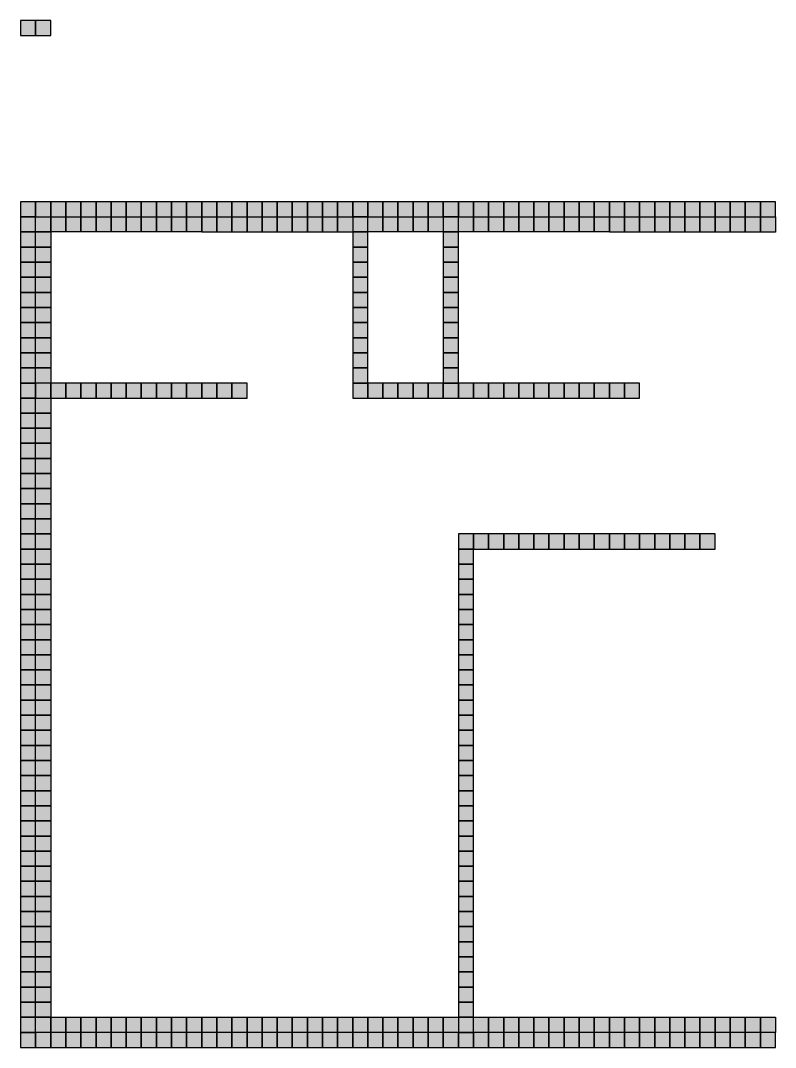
# Model space of a CAD drawing. Header units: inches. Extents: x 0.22 to 10.22, y 0.14 to 6.94.
# Drawn here: x 0.22 to 5.22, y 0.14 to 6.94 of the extents above; entities that cross this region are included whole.
import ezdxf

# ---------------------------------------------------------------- set-up
doc = ezdxf.new("R2010")
doc.units = ezdxf.units.IN
doc.header["$MEASUREMENT"] = 0
doc.layers.add('GRILLA PIXEL', color=7, linetype='Continuous')

# ---------------------------------------------------------------- blocks, each defined once
blk = doc.blocks.new('0-255-135-15-Muro auxiliar escalera')
at = {"layer": 'GRILLA PIXEL', "true_color": 0xff870f}
h = blk.add_hatch(color=30, dxfattribs=at)
h.dxf.hatch_style = 1
h.paths.add_polyline_path([(0, 0), (-0.1, 0), (-0.1, -0.1), (0, -0.1)])
blk.add_lwpolyline([(-0.1, 0), (-0.1, -0.1), (0, -0.1), (0, 0)], close=True)
blk = doc.blocks.new('0-63-149-253-Muro fichas extremo')
at = {"layer": 'GRILLA PIXEL', "true_color": 0x3f95fd}
h = blk.add_hatch(color=153, dxfattribs=at)
h.dxf.hatch_style = 1
h.paths.add_polyline_path([(0, 0), (-0.1, 0), (-0.1, -0.1), (0, -0.1)])
blk.add_lwpolyline([(-0.1, 0), (-0.1, -0.1), (0, -0.1), (0, 0)], close=True)
blk = doc.blocks.new('0-255-0-0-Muro dormitorio principal')
h = blk.add_hatch(color=1)
h.dxf.hatch_style = 1
h.paths.add_polyline_path([(0, 0), (-0.1, 0), (-0.1, -0.1), (0, -0.1)])
blk.add_lwpolyline([(-0.1, 0), (-0.1, -0.1), (0, -0.1), (0, 0)], close=True)
blk = doc.blocks.new('0-203-204-205-Ventana principal')
at = {"layer": 'GRILLA PIXEL', "true_color": 0xcbcccd}
h = blk.add_hatch(color=254, dxfattribs=at)
h.dxf.hatch_style = 1
h.paths.add_polyline_path([(0, 0), (-0.1, 0), (-0.1, -0.1), (0, -0.1)])
blk.add_lwpolyline([(-0.1, 0), (-0.1, -0.1), (0, -0.1), (0, 0)], close=True)
blk = doc.blocks.new('0-255-255-31-Muro alto')
at = {"layer": 'GRILLA PIXEL', "true_color": 0xffff1f}
h = blk.add_hatch(color=2, dxfattribs=at)
h.dxf.hatch_style = 1
h.paths.add_polyline_path([(0, 0), (-0.1, 0), (-0.1, -0.1), (0, -0.1)])
blk.add_lwpolyline([(-0.1, 0), (-0.1, -0.1), (0, -0.1), (0, 0)], close=True)
blk = doc.blocks.new('0-3-160-22-Ventana comun')
at = {"layer": 'GRILLA PIXEL', "true_color": 0x03a016}
h = blk.add_hatch(color=104, dxfattribs=at)
h.dxf.hatch_style = 1
h.paths.add_polyline_path([(0, 0), (-0.1, 0), (-0.1, -0.1), (0, -0.1)])
blk.add_lwpolyline([(-0.1, 0), (-0.1, -0.1), (0, -0.1), (0, 0)], close=True)
blk = doc.blocks.new('1-61-61-62-auxiliar ubicacion inicial')
at = {"layer": 'GRILLA PIXEL', "true_color": 0x3d3d3e}
h = blk.add_hatch(color=250, dxfattribs=at)
h.dxf.hatch_style = 1
h.paths.add_polyline_path([(0, 0), (-0.1, 0), (-0.1, -0.1), (0, -0.1)])
blk.add_lwpolyline([(-0.1, 0), (-0.1, -0.1), (0, -0.1), (0, 0)], close=True)
blk = doc.blocks.new('1-99-100-102-auxiliar lado interno')
at = {"lineweight": 70, "true_color": 0x636466}
h = blk.add_hatch(color=251, dxfattribs=at)
h.dxf.hatch_style = 1
h.paths.add_polyline_path([(-0.1, -0.1), (-0.1, 0), (0, 0), (0, -0.1)])
blk.add_lwpolyline([(0, 0), (0, -0.1), (-0.1, -0.1), (-0.1, 0)], close=True)
blk = doc.blocks.new('pixel extremo ventana')
h = blk.add_hatch(color=136)
h.dxf.hatch_style = 1
h.paths.add_polyline_path([(0, 0), (-0.1, 0), (-0.1, -0.1), (0, -0.1)])
blk.add_lwpolyline([(-0.1, 0), (-0.1, -0.1), (0, -0.1), (0, 0)], close=True)

msp = doc.modelspace()

# ---------------------------------------------------------------- block references
for name, p in [('1-61-61-62-auxiliar ubicacion inicial', (0.3221, 6.9372, 0)), ('1-61-61-62-auxiliar ubicacion inicial', (0.4221, 6.9372, 0)), ('0-255-135-15-Muro auxiliar escalera', (0.3221, 5.7372, 0)), ('0-255-135-15-Muro auxiliar escalera', (0.4221, 5.7372, 0)), ('0-63-149-253-Muro fichas extremo', (0.5221, 5.7372, 0)), ('0-63-149-253-Muro fichas extremo', (0.6221, 5.7372, 0)), ('0-63-149-253-Muro fichas extremo', (0.7221, 5.7372, 0)), ('0-63-149-253-Muro fichas extremo', (0.8221, 5.7372, 0)), ('0-63-149-253-Muro fichas extremo', (0.9221, 5.7372, 0)), ('0-63-149-253-Muro fichas extremo', (1.0221, 5.7372, 0)), ('0-63-149-253-Muro fichas extremo', (1.1221, 5.7372, 0)), ('0-63-149-253-Muro fichas extremo', (1.2221, 5.7372, 0)), ('0-63-149-253-Muro fichas extremo', (1.3221, 5.7372, 0)), ('0-63-149-253-Muro fichas extremo', (1.4221, 5.7372, 0)), ('0-63-149-253-Muro fichas extremo', (1.5221, 5.7372, 0)), ('0-63-149-253-Muro fichas extremo', (1.6221, 5.7372, 0)), ('0-63-149-253-Muro fichas extremo', (1.7221, 5.7372, 0)), ('0-63-149-253-Muro fichas extremo', (1.8221, 5.7372, 0)), ('0-63-149-253-Muro fichas extremo', (1.9221, 5.7372, 0)), ('0-63-149-253-Muro fichas extremo', (2.0221, 5.7372, 0)), ('0-63-149-253-Muro fichas extremo', (2.1221, 5.7372, 0)), ('0-63-149-253-Muro fichas extremo', (2.2221, 5.7372, 0)), ('0-63-149-253-Muro fichas extremo', (2.3221, 5.7372, 0)), ('0-63-149-253-Muro fichas extremo', (2.4221, 5.7372, 0)), ('0-63-149-253-Muro fichas extremo', (2.5221, 5.7372, 0)), ('0-63-149-253-Muro fichas extremo', (2.6221, 5.7372, 0)), ('0-63-149-253-Muro fichas extremo', (2.7221, 5.7372, 0)), ('0-63-149-253-Muro fichas extremo', (2.8221, 5.7372, 0)), ('0-63-149-253-Muro fichas extremo', (2.9221, 5.7372, 0)), ('0-63-149-253-Muro fichas extremo', (3.0221, 5.7372, 0)), ('0-63-149-253-Muro fichas extremo', (3.1221, 5.7372, 0)), ('0-63-149-253-Muro fichas extremo', (3.2221, 5.7372, 0)), ('0-63-149-253-Muro fichas extremo', (3.3221, 5.7372, 0)), ('0-63-149-253-Muro fichas extremo', (3.4221, 5.7372, 0)), ('0-63-149-253-Muro fichas extremo', (3.5221, 5.7372, 0)), ('0-63-149-253-Muro fichas extremo', (3.6221, 5.7372, 0)), ('0-63-149-253-Muro fichas extremo', (3.7221, 5.7372, 0)), ('0-63-149-253-Muro fichas extremo', (3.8221, 5.7372, 0)), ('0-63-149-253-Muro fichas extremo', (3.9221, 5.7372, 0)), ('0-63-149-253-Muro fichas extremo', (4.0221, 5.7372, 0)), ('0-63-149-253-Muro fichas extremo', (4.1221, 5.7372, 0)), ('0-63-149-253-Muro fichas extremo', (4.2221, 5.7372, 0)), ('0-63-149-253-Muro fichas extremo', (4.3221, 5.7372, 0)), ('0-63-149-253-Muro fichas extremo', (4.4221, 5.7372, 0)), ('0-63-149-253-Muro fichas extremo', (4.5221, 5.7372, 0)), ('0-63-149-253-Muro fichas extremo', (4.6221, 5.7372, 0)), ('0-63-149-253-Muro fichas extremo', (4.7221, 5.7372, 0)), ('0-63-149-253-Muro fichas extremo', (4.8221, 5.7372, 0)), ('0-63-149-253-Muro fichas extremo', (4.9221, 5.7372, 0)), ('0-63-149-253-Muro fichas extremo', (5.0221, 5.7372, 0)), ('0-63-149-253-Muro fichas extremo', (5.1221, 5.7372, 0)), ('0-63-149-253-Muro fichas extremo', (5.2221, 5.7372, 0)), ('0-255-255-31-Muro alto', (0.3221, 5.6372, 0)), ('1-99-100-102-auxiliar lado interno', (0.4221, 5.6372, 0)), ('1-99-100-102-auxiliar lado interno', (0.5221, 5.6371, 0)), ('1-99-100-102-auxiliar lado interno', (0.6221, 5.6371, 0)), ('1-99-100-102-auxiliar lado interno', (0.7221, 5.6371, 0)), ('1-99-100-102-auxiliar lado interno', (0.8221, 5.6371, 0)), ('1-99-100-102-auxiliar lado interno', (0.9221, 5.6371, 0)), ('1-99-100-102-auxiliar lado interno', (1.0221, 5.6371, 0)), ('1-99-100-102-auxiliar lado interno', (1.1221, 5.6371, 0)), ('1-99-100-102-auxiliar lado interno', (1.2221, 5.6371, 0)), ('1-99-100-102-auxiliar lado interno', (1.3221, 5.6371, 0)), ('1-99-100-102-auxiliar lado interno', (1.4221, 5.6371, 0)), ('1-99-100-102-auxiliar lado interno', (1.5221, 5.637, 0)), ('1-99-100-102-auxiliar lado interno', (1.6221, 5.637, 0)), ('1-99-100-102-auxiliar lado interno', (1.7221, 5.637, 0)), ('1-99-100-102-auxiliar lado interno', (1.8221, 5.637, 0)), ('1-99-100-102-auxiliar lado interno', (1.9221, 5.637, 0)), ('1-99-100-102-auxiliar lado interno', (2.0221, 5.6369, 0)), ('1-99-100-102-auxiliar lado interno', (2.1221, 5.6369, 0)), ('1-99-100-102-auxiliar lado interno', (2.2221, 5.6369, 0)), ('1-99-100-102-auxiliar lado interno', (2.3221, 5.6369, 0)), ('1-99-100-102-auxiliar lado interno', (2.4221, 5.6369, 0)), ('0-255-255-31-Muro alto', (2.5221, 5.6372, 0)), ('1-99-100-102-auxiliar lado interno', (2.6221, 5.6371, 0)), ('1-99-100-102-auxiliar lado interno', (2.7221, 5.6371, 0)), ('1-99-100-102-auxiliar lado interno', (2.8221, 5.6371, 0)), ('1-99-100-102-auxiliar lado interno', (2.9221, 5.6371, 0)), ('1-99-100-102-auxiliar lado interno', (3.0221, 5.6371, 0)), ('0-255-255-31-Muro alto', (3.1221, 5.6372, 0)), ('1-99-100-102-auxiliar lado interno', (3.2221, 5.6371, 0)), ('1-99-100-102-auxiliar lado interno', (3.3221, 5.6371, 0)), ('1-99-100-102-auxiliar lado interno', (3.4221, 5.6371, 0)), ('1-99-100-102-auxiliar lado interno', (3.5221, 5.6371, 0)), ('1-99-100-102-auxiliar lado interno', (3.6221, 5.6371, 0)), ('1-99-100-102-auxiliar lado interno', (3.7221, 5.6371, 0)), ('1-99-100-102-auxiliar lado interno', (3.8221, 5.6371, 0)), ('1-99-100-102-auxiliar lado interno', (3.9221, 5.6371, 0)), ('1-99-100-102-auxiliar lado interno', (4.0221, 5.6371, 0)), ('1-99-100-102-auxiliar lado interno', (4.1221, 5.6371, 0)), ('1-99-100-102-auxiliar lado interno', (4.2221, 5.637, 0)), ('1-99-100-102-auxiliar lado interno', (4.3221, 5.637, 0)), ('1-99-100-102-auxiliar lado interno', (4.4221, 5.637, 0)), ('1-99-100-102-auxiliar lado interno', (4.5221, 5.637, 0)), ('1-99-100-102-auxiliar lado interno', (4.6221, 5.637, 0)), ('1-99-100-102-auxiliar lado interno', (4.7221, 5.6369, 0)), ('1-99-100-102-auxiliar lado interno', (4.8221, 5.6369, 0)), ('1-99-100-102-auxiliar lado interno', (4.9221, 5.6369, 0)), ('1-99-100-102-auxiliar lado interno', (5.0221, 5.6369, 0)), ('1-99-100-102-auxiliar lado interno', (5.1221, 5.6369, 0)), ('1-99-100-102-auxiliar lado interno', (5.2221, 5.6369, 0)), ('0-255-255-31-Muro alto', (0.3221, 5.5372, 0)), ('1-99-100-102-auxiliar lado interno', (0.4221, 5.5372, 0)), ('0-255-255-31-Muro alto', (2.5221, 5.5372, 0)), ('0-255-255-31-Muro alto', (3.1221, 5.5372, 0)), ('0-255-255-31-Muro alto', (0.3221, 5.4372, 0)), ('1-99-100-102-auxiliar lado interno', (0.4221, 5.4372, 0)), ('0-255-255-31-Muro alto', (2.5221, 5.4372, 0)), ('0-255-255-31-Muro alto', (3.1221, 5.4372, 0)), ('0-255-255-31-Muro alto', (0.3221, 5.3372, 0)), ('1-99-100-102-auxiliar lado interno', (0.4221, 5.3372, 0)), ('0-255-255-31-Muro alto', (2.5221, 5.3372, 0)), ('0-255-255-31-Muro alto', (3.1221, 5.3372, 0)), ('0-255-255-31-Muro alto', (0.3221, 5.2372, 0)), ('1-99-100-102-auxiliar lado interno', (0.4221, 5.2372, 0)), ('0-255-255-31-Muro alto', (2.5221, 5.2372, 0)), ('0-255-255-31-Muro alto', (3.1221, 5.2372, 0)), ('0-255-255-31-Muro alto', (0.3221, 5.1372, 0)), ('1-99-100-102-auxiliar lado interno', (0.4221, 5.1372, 0)), ('0-255-255-31-Muro alto', (2.5221, 5.1372, 0)), ('0-255-255-31-Muro alto', (3.1221, 5.1372, 0)), ('0-255-255-31-Muro alto', (0.3221, 5.0372, 0)), ('1-99-100-102-auxiliar lado interno', (0.4221, 5.0372, 0)), ('0-255-255-31-Muro alto', (2.5221, 5.0372, 0)), ('0-255-255-31-Muro alto', (3.1221, 5.0372, 0)), ('0-255-255-31-Muro alto', (0.3221, 4.9372, 0)), ('1-99-100-102-auxiliar lado interno', (0.4221, 4.9372, 0)), ('0-255-255-31-Muro alto', (2.5221, 4.9372, 0)), ('0-255-255-31-Muro alto', (3.1221, 4.9372, 0)), ('0-255-255-31-Muro alto', (0.3221, 4.8372, 0)), ('1-99-100-102-auxiliar lado interno', (0.4221, 4.8372, 0)), ('0-255-255-31-Muro alto', (2.5221, 4.8372, 0)), ('0-255-255-31-Muro alto', (3.1221, 4.8372, 0)), ('0-255-255-31-Muro alto', (0.3221, 4.7372, 0)), ('1-99-100-102-auxiliar lado interno', (0.4221, 4.7372, 0)), ('0-255-255-31-Muro alto', (2.5221, 4.7372, 0)), ('0-255-255-31-Muro alto', (3.1221, 4.7372, 0)), ('0-255-255-31-Muro alto', (0.3221, 4.6372, 0)), ('1-99-100-102-auxiliar lado interno', (0.4221, 4.6372, 0)), ('0-255-255-31-Muro alto', (2.5221, 4.6372, 0)), ('0-255-255-31-Muro alto', (3.1221, 4.6372, 0)), ('0-255-255-31-Muro alto', (0.3221, 4.5372, 0)), ('0-255-255-31-Muro alto', (0.4221, 4.5372, 0)), ('0-255-255-31-Muro alto', (0.5221, 4.5372, 0)), ('0-255-255-31-Muro alto', (0.6221, 4.5372, 0)), ('0-255-255-31-Muro alto', (0.7221, 4.5372, 0)), ('0-255-255-31-Muro alto', (0.8221, 4.5372, 0)), ('0-255-255-31-Muro alto', (0.9221, 4.5372, 0)), ('0-255-255-31-Muro alto', (1.0221, 4.5372, 0)), ('0-255-255-31-Muro alto', (1.1221, 4.5372, 0)), ('0-255-255-31-Muro alto', (1.2221, 4.5372, 0)), ('0-255-255-31-Muro alto', (1.3221, 4.5372, 0)), ('0-255-255-31-Muro alto', (1.4221, 4.5372, 0)), ('0-255-255-31-Muro alto', (1.5221, 4.5372, 0)), ('0-255-255-31-Muro alto', (1.6221, 4.5372, 0)), ('0-255-255-31-Muro alto', (1.7221, 4.5372, 0)), ('0-255-255-31-Muro alto', (2.5221, 4.5372, 0)), ('0-255-255-31-Muro alto', (2.6221, 4.5372, 0)), ('0-255-255-31-Muro alto', (2.7221, 4.5372, 0)), ('0-255-255-31-Muro alto', (2.8221, 4.5372, 0)), ('0-255-255-31-Muro alto', (2.9221, 4.5372, 0)), ('0-255-255-31-Muro alto', (3.0221, 4.5372, 0)), ('0-255-255-31-Muro alto', (3.1221, 4.5372, 0)), ('0-255-255-31-Muro alto', (3.2221, 4.5372, 0)), ('0-255-255-31-Muro alto', (3.3221, 4.5372, 0)), ('0-255-255-31-Muro alto', (3.4221, 4.5372, 0)), ('0-255-255-31-Muro alto', (3.5221, 4.5372, 0)), ('0-255-255-31-Muro alto', (3.6221, 4.5372, 0)), ('0-255-255-31-Muro alto', (3.7221, 4.5372, 0)), ('0-255-255-31-Muro alto', (3.8221, 4.5372, 0)), ('0-255-255-31-Muro alto', (3.9221, 4.5372, 0)), ('0-255-255-31-Muro alto', (4.0221, 4.5372, 0)), ('0-255-255-31-Muro alto', (4.1221, 4.5372, 0)), ('0-255-255-31-Muro alto', (4.2221, 4.5372, 0)), ('0-255-255-31-Muro alto', (4.3221, 4.5372, 0)), ('0-255-0-0-Muro dormitorio principal', (0.3221, 4.4378, 0)), ('1-99-100-102-auxiliar lado interno', (0.4221, 4.4378, 0)), ('0-255-0-0-Muro dormitorio principal', (0.3221, 4.3378, 0)), ('1-99-100-102-auxiliar lado interno', (0.4221, 4.3378, 0)), ('0-255-0-0-Muro dormitorio principal', (0.3221, 4.2378, 0)), ('1-99-100-102-auxiliar lado interno', (0.4221, 4.2378, 0)), ('0-255-0-0-Muro dormitorio principal', (0.3221, 4.1378, 0)), ('1-99-100-102-auxiliar lado interno', (0.4221, 4.1378, 0)), ('0-255-0-0-Muro dormitorio principal', (0.3221, 4.0378, 0)), ('1-99-100-102-auxiliar lado interno', (0.4221, 4.0378, 0)), ('0-255-0-0-Muro dormitorio principal', (0.3221, 3.9378, 0)), ('1-99-100-102-auxiliar lado interno', (0.4221, 3.9378, 0)), ('0-255-0-0-Muro dormitorio principal', (0.3221, 3.8378, 0)), ('1-99-100-102-auxiliar lado interno', (0.4221, 3.8378, 0)), ('0-255-0-0-Muro dormitorio principal', (0.3221, 3.7378, 0)), ('1-99-100-102-auxiliar lado interno', (0.4221, 3.7378, 0)), ('0-255-0-0-Muro dormitorio principal', (0.3221, 3.6378, 0)), ('1-99-100-102-auxiliar lado interno', (0.4221, 3.6378, 0)), ('0-255-0-0-Muro dormitorio principal', (0.3221, 3.5378, 0)), ('1-99-100-102-auxiliar lado interno', (0.4221, 3.5378, 0)), ('0-255-255-31-Muro alto', (3.2221, 3.5377, 0)), ('0-255-255-31-Muro alto', (3.3221, 3.5377, 0)), ('0-255-255-31-Muro alto', (3.4221, 3.5377, 0)), ('0-255-255-31-Muro alto', (3.5221, 3.5377, 0)), ('0-255-255-31-Muro alto', (3.6221, 3.5377, 0)), ('0-255-255-31-Muro alto', (3.7221, 3.5377, 0)), ('0-255-255-31-Muro alto', (3.8221, 3.5377, 0)), ('0-255-255-31-Muro alto', (3.9221, 3.5377, 0)), ('0-255-255-31-Muro alto', (4.0221, 3.5377, 0)), ('0-255-255-31-Muro alto', (4.1221, 3.5377, 0)), ('0-255-255-31-Muro alto', (4.2221, 3.5377, 0)), ('0-255-255-31-Muro alto', (4.3221, 3.5377, 0)), ('0-255-255-31-Muro alto', (4.4221, 3.5377, 0)), ('0-255-255-31-Muro alto', (4.5221, 3.5377, 0)), ('0-255-255-31-Muro alto', (4.6221, 3.5377, 0)), ('0-255-255-31-Muro alto', (4.7221, 3.5377, 0)), ('0-255-255-31-Muro alto', (4.8221, 3.5377, 0)), ('0-255-0-0-Muro dormitorio principal', (0.3221, 3.4378, 0)), ('1-99-100-102-auxiliar lado interno', (0.4221, 3.4378, 0)), ('0-255-255-31-Muro alto', (3.2221, 3.4377, 0)), ('0-255-0-0-Muro dormitorio principal', (0.3221, 3.3378, 0)), ('1-99-100-102-auxiliar lado interno', (0.4221, 3.3378, 0)), ('0-255-255-31-Muro alto', (3.2221, 3.3377, 0)), ('0-255-0-0-Muro dormitorio principal', (0.3221, 3.2378, 0)), ('1-99-100-102-auxiliar lado interno', (0.4221, 3.2378, 0)), ('0-255-255-31-Muro alto', (3.2221, 3.2377, 0)), ('0-255-0-0-Muro dormitorio principal', (0.3221, 3.1378, 0)), ('1-99-100-102-auxiliar lado interno', (0.4221, 3.1378, 0)), ('0-255-255-31-Muro alto', (3.2221, 3.1377, 0)), ('0-255-0-0-Muro dormitorio principal', (0.3221, 3.0378, 0)), ('1-99-100-102-auxiliar lado interno', (0.4221, 3.0378, 0)), ('0-255-255-31-Muro alto', (3.2221, 3.0377, 0)), ('0-255-0-0-Muro dormitorio principal', (0.3221, 2.9378, 0)), ('1-99-100-102-auxiliar lado interno', (0.4221, 2.9378, 0)), ('0-255-255-31-Muro alto', (3.2221, 2.9377, 0)), ('0-255-0-0-Muro dormitorio principal', (0.3221, 2.8378, 0)), ('1-99-100-102-auxiliar lado interno', (0.4221, 2.8378, 0)), ('0-255-255-31-Muro alto', (3.2221, 2.8377, 0)), ('0-255-0-0-Muro dormitorio principal', (0.3221, 2.7378, 0)), ('1-99-100-102-auxiliar lado interno', (0.4221, 2.7378, 0)), ('0-255-255-31-Muro alto', (3.2221, 2.7377, 0)), ('0-255-0-0-Muro dormitorio principal', (0.3221, 2.6378, 0)), ('1-99-100-102-auxiliar lado interno', (0.4221, 2.6378, 0)), ('0-255-255-31-Muro alto', (3.2221, 2.6377, 0)), ('0-255-0-0-Muro dormitorio principal', (0.3221, 2.5378, 0)), ('1-99-100-102-auxiliar lado interno', (0.4221, 2.5378, 0)), ('0-255-255-31-Muro alto', (3.2221, 2.5377, 0)), ('0-255-0-0-Muro dormitorio principal', (0.3221, 2.4378, 0)), ('1-99-100-102-auxiliar lado interno', (0.4221, 2.4378, 0)), ('0-255-255-31-Muro alto', (3.2221, 2.4377, 0)), ('0-255-0-0-Muro dormitorio principal', (0.3221, 2.3378, 0)), ('1-99-100-102-auxiliar lado interno', (0.4221, 2.3378, 0)), ('0-255-255-31-Muro alto', (3.2221, 2.3377, 0)), ('0-255-0-0-Muro dormitorio principal', (0.3221, 2.2378, 0)), ('1-99-100-102-auxiliar lado interno', (0.4221, 2.2378, 0)), ('0-255-255-31-Muro alto', (3.2221, 2.2377, 0)), ('0-255-0-0-Muro dormitorio principal', (0.3221, 2.1378, 0)), ('1-99-100-102-auxiliar lado interno', (0.4221, 2.1378, 0)), ('0-255-255-31-Muro alto', (3.2221, 2.1377, 0)), ('0-255-0-0-Muro dormitorio principal', (0.3221, 2.0378, 0)), ('1-99-100-102-auxiliar lado interno', (0.4221, 2.0378, 0)), ('0-255-255-31-Muro alto', (3.2221, 2.0377, 0)), ('0-255-0-0-Muro dormitorio principal', (0.3221, 1.9378, 0)), ('1-99-100-102-auxiliar lado interno', (0.4221, 1.9378, 0)), ('0-255-255-31-Muro alto', (3.2221, 1.9377, 0)), ('0-255-0-0-Muro dormitorio principal', (0.3221, 1.8378, 0)), ('1-99-100-102-auxiliar lado interno', (0.4221, 1.8378, 0)), ('0-255-255-31-Muro alto', (3.2221, 1.8377, 0)), ('0-255-0-0-Muro dormitorio principal', (0.3221, 1.7378, 0)), ('1-99-100-102-auxiliar lado interno', (0.4221, 1.7378, 0)), ('0-255-255-31-Muro alto', (3.2221, 1.7377, 0)), ('0-255-0-0-Muro dormitorio principal', (0.3221, 1.6378, 0)), ('1-99-100-102-auxiliar lado interno', (0.4221, 1.6378, 0)), ('0-255-255-31-Muro alto', (3.2221, 1.6377, 0)), ('0-255-0-0-Muro dormitorio principal', (0.3221, 1.5378, 0)), ('1-99-100-102-auxiliar lado interno', (0.4221, 1.5378, 0)), ('0-255-255-31-Muro alto', (3.2221, 1.5377, 0)), ('0-255-0-0-Muro dormitorio principal', (0.3221, 1.4378, 0)), ('1-99-100-102-auxiliar lado interno', (0.4221, 1.4378, 0)), ('0-255-255-31-Muro alto', (3.2221, 1.4377, 0)), ('0-255-0-0-Muro dormitorio principal', (0.3221, 1.3378, 0)), ('1-99-100-102-auxiliar lado interno', (0.4221, 1.3378, 0)), ('0-255-255-31-Muro alto', (3.2221, 1.3377, 0)), ('0-255-0-0-Muro dormitorio principal', (0.3221, 1.2378, 0)), ('1-99-100-102-auxiliar lado interno', (0.4221, 1.2378, 0)), ('0-255-255-31-Muro alto', (3.2221, 1.2377, 0)), ('0-255-0-0-Muro dormitorio principal', (0.3221, 1.1378, 0)), ('1-99-100-102-auxiliar lado interno', (0.4221, 1.1378, 0)), ('0-255-255-31-Muro alto', (3.2221, 1.1377, 0)), ('0-255-0-0-Muro dormitorio principal', (0.3221, 1.0378, 0)), ('1-99-100-102-auxiliar lado interno', (0.4221, 1.0378, 0)), ('0-255-255-31-Muro alto', (3.2221, 1.0377, 0)), ('0-255-0-0-Muro dormitorio principal', (0.3221, 0.9378, 0)), ('1-99-100-102-auxiliar lado interno', (0.4221, 0.9378, 0)), ('0-255-255-31-Muro alto', (3.2221, 0.9377, 0)), ('0-255-0-0-Muro dormitorio principal', (0.3221, 0.8378, 0)), ('1-99-100-102-auxiliar lado interno', (0.4221, 0.8378, 0)), ('0-255-255-31-Muro alto', (3.2221, 0.8377, 0)), ('0-255-0-0-Muro dormitorio principal', (0.3221, 0.7378, 0)), ('1-99-100-102-auxiliar lado interno', (0.4221, 0.7378, 0)), ('0-255-255-31-Muro alto', (3.2221, 0.7377, 0)), ('0-255-0-0-Muro dormitorio principal', (0.3221, 0.6378, 0)), ('1-99-100-102-auxiliar lado interno', (0.4221, 0.6378, 0)), ('0-255-255-31-Muro alto', (3.2221, 0.6377, 0)), ('0-255-0-0-Muro dormitorio principal', (0.3221, 0.5378, 0)), ('1-99-100-102-auxiliar lado interno', (0.4221, 0.5378, 0)), ('0-255-255-31-Muro alto', (3.2221, 0.5377, 0)), ('0-255-0-0-Muro dormitorio principal', (0.3221, 0.4378, 0)), ('1-99-100-102-auxiliar lado interno', (0.4221, 0.4378, 0)), ('0-255-255-31-Muro alto', (3.2221, 0.4377, 0)), ('0-255-0-0-Muro dormitorio principal', (0.3221, 0.3377, 0)), ('1-99-100-102-auxiliar lado interno', (0.4221, 0.3377, 0)), ('1-99-100-102-auxiliar lado interno', (0.5221, 0.3377, 0)), ('1-99-100-102-auxiliar lado interno', (0.6221, 0.3377, 0)), ('1-99-100-102-auxiliar lado interno', (0.7221, 0.3377, 0)), ('1-99-100-102-auxiliar lado interno', (0.8221, 0.3377, 0)), ('1-99-100-102-auxiliar lado interno', (0.9221, 0.3377, 0)), ('1-99-100-102-auxiliar lado interno', (1.0221, 0.3377, 0)), ('1-99-100-102-auxiliar lado interno', (1.1221, 0.3377, 0)), ('1-99-100-102-auxiliar lado interno', (1.2221, 0.3377, 0)), ('1-99-100-102-auxiliar lado interno', (1.3221, 0.3377, 0)), ('1-99-100-102-auxiliar lado interno', (1.4221, 0.3377, 0)), ('1-99-100-102-auxiliar lado interno', (1.5221, 0.3377, 0)), ('1-99-100-102-auxiliar lado interno', (1.6221, 0.3377, 0)), ('1-99-100-102-auxiliar lado interno', (1.7221, 0.3377, 0)), ('1-99-100-102-auxiliar lado interno', (1.8221, 0.3377, 0)), ('1-99-100-102-auxiliar lado interno', (1.9221, 0.3377, 0)), ('1-99-100-102-auxiliar lado interno', (2.0221, 0.3377, 0)), ('1-99-100-102-auxiliar lado interno', (2.1221, 0.3377, 0)), ('1-99-100-102-auxiliar lado interno', (2.2221, 0.3377, 0)), ('1-99-100-102-auxiliar lado interno', (2.3221, 0.3377, 0)), ('1-99-100-102-auxiliar lado interno', (2.4221, 0.3377, 0)), ('1-99-100-102-auxiliar lado interno', (2.5221, 0.3377, 0)), ('1-99-100-102-auxiliar lado interno', (2.6221, 0.3377, 0)), ('1-99-100-102-auxiliar lado interno', (2.7221, 0.3377, 0)), ('1-99-100-102-auxiliar lado interno', (2.8221, 0.3377, 0)), ('1-99-100-102-auxiliar lado interno', (2.9221, 0.3377, 0)), ('1-99-100-102-auxiliar lado interno', (3.0221, 0.3377, 0)), ('1-99-100-102-auxiliar lado interno', (3.1221, 0.3377, 0)), ('0-255-255-31-Muro alto', (3.2221, 0.3377, 0)), ('1-99-100-102-auxiliar lado interno', (3.3221, 0.3377, 0)), ('1-99-100-102-auxiliar lado interno', (3.4221, 0.3377, 0)), ('1-99-100-102-auxiliar lado interno', (3.5221, 0.3377, 0)), ('1-99-100-102-auxiliar lado interno', (3.6221, 0.3377, 0)), ('1-99-100-102-auxiliar lado interno', (3.7221, 0.3377, 0)), ('1-99-100-102-auxiliar lado interno', (3.8221, 0.3377, 0)), ('1-99-100-102-auxiliar lado interno', (3.9221, 0.3377, 0)), ('1-99-100-102-auxiliar lado interno', (4.0221, 0.3377, 0)), ('1-99-100-102-auxiliar lado interno', (4.1221, 0.3377, 0)), ('1-99-100-102-auxiliar lado interno', (4.2221, 0.3377, 0)), ('1-99-100-102-auxiliar lado interno', (4.3221, 0.3377, 0)), ('1-99-100-102-auxiliar lado interno', (4.4221, 0.3377, 0)), ('1-99-100-102-auxiliar lado interno', (4.5221, 0.3377, 0)), ('1-99-100-102-auxiliar lado interno', (4.6221, 0.3377, 0)), ('1-99-100-102-auxiliar lado interno', (4.7221, 0.3377, 0)), ('1-99-100-102-auxiliar lado interno', (4.8221, 0.3377, 0)), ('1-99-100-102-auxiliar lado interno', (4.9221, 0.3377, 0)), ('1-99-100-102-auxiliar lado interno', (5.0221, 0.3377, 0)), ('1-99-100-102-auxiliar lado interno', (5.1221, 0.3377, 0)), ('1-99-100-102-auxiliar lado interno', (5.2221, 0.3377, 0)), ('0-255-0-0-Muro dormitorio principal', (0.3221, 0.2377, 0)), ('pixel extremo ventana', (0.4221, 0.2377, 0)), ('0-203-204-205-Ventana principal', (0.5221, 0.2377, 0)), ('0-203-204-205-Ventana principal', (0.6221, 0.2377, 0)), ('0-203-204-205-Ventana principal', (0.7221, 0.2377, 0)), ('0-203-204-205-Ventana principal', (0.8221, 0.2377, 0)), ('0-203-204-205-Ventana principal', (0.9221, 0.2377, 0)), ('0-203-204-205-Ventana principal', (1.0221, 0.2377, 0)), ('0-203-204-205-Ventana principal', (1.1221, 0.2377, 0)), ('0-203-204-205-Ventana principal', (1.2221, 0.2377, 0)), ('0-203-204-205-Ventana principal', (1.3221, 0.2377, 0)), ('0-203-204-205-Ventana principal', (1.4221, 0.2377, 0)), ('0-203-204-205-Ventana principal', (1.5221, 0.2377, 0)), ('0-203-204-205-Ventana principal', (1.6221, 0.2377, 0)), ('0-203-204-205-Ventana principal', (1.7221, 0.2377, 0)), ('0-203-204-205-Ventana principal', (1.8221, 0.2377, 0)), ('pixel extremo ventana', (1.9221, 0.2377, 0)), ('0-255-255-31-Muro alto', (2.0221, 0.2377, 0)), ('0-255-255-31-Muro alto', (2.1221, 0.2377, 0)), ('0-255-255-31-Muro alto', (2.2221, 0.2377, 0)), ('0-255-255-31-Muro alto', (2.3221, 0.2377, 0)), ('0-255-255-31-Muro alto', (2.4221, 0.2377, 0)), ('0-255-255-31-Muro alto', (2.5221, 0.2377, 0)), ('0-255-255-31-Muro alto', (2.6221, 0.2377, 0)), ('0-255-255-31-Muro alto', (2.7221, 0.2377, 0)), ('0-255-255-31-Muro alto', (2.8221, 0.2377, 0)), ('0-255-255-31-Muro alto', (2.9221, 0.2377, 0)), ('0-255-255-31-Muro alto', (3.0221, 0.2377, 0)), ('0-255-255-31-Muro alto', (3.1221, 0.2377, 0)), ('0-255-255-31-Muro alto', (3.2221, 0.2377, 0)), ('0-255-255-31-Muro alto', (3.3221, 0.2377, 0)), ('0-255-255-31-Muro alto', (3.4221, 0.2377, 0)), ('0-255-255-31-Muro alto', (3.5221, 0.2377, 0)), ('0-255-255-31-Muro alto', (3.6221, 0.2377, 0)), ('0-255-255-31-Muro alto', (3.7221, 0.2377, 0)), ('0-255-255-31-Muro alto', (3.8221, 0.2377, 0)), ('0-255-255-31-Muro alto', (3.9221, 0.2377, 0)), ('pixel extremo ventana', (4.0221, 0.2377, 0)), ('0-3-160-22-Ventana comun', (4.1221, 0.2377, 0)), ('0-3-160-22-Ventana comun', (4.2221, 0.2377, 0)), ('0-3-160-22-Ventana comun', (4.3221, 0.2377, 0)), ('0-3-160-22-Ventana comun', (4.4221, 0.2377, 0)), ('0-3-160-22-Ventana comun', (4.5221, 0.2377, 0)), ('0-3-160-22-Ventana comun', (4.6221, 0.2377, 0)), ('0-3-160-22-Ventana comun', (4.7221, 0.2377, 0)), ('0-3-160-22-Ventana comun', (4.8221, 0.2377, 0)), ('0-3-160-22-Ventana comun', (4.9221, 0.2377, 0)), ('pixel extremo ventana', (5.0221, 0.2377, 0)), ('0-255-255-31-Muro alto', (5.1221, 0.2377, 0)), ('0-255-255-31-Muro alto', (5.2221, 0.2377, 0))]:
    msp.add_blockref(name, p)

doc.saveas('drawing.dxf')
